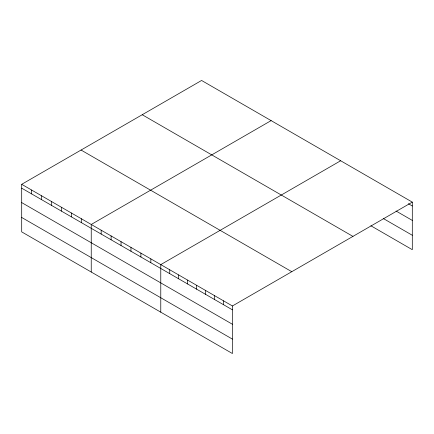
<?xml version="1.0" encoding="UTF-8"?>
<svg xmlns="http://www.w3.org/2000/svg" width="434" height="434" viewBox="0 0 434 434"><rect width="100%" height="100%" fill="white"/><g stroke="black" fill="none" stroke-linecap="round" stroke-linejoin="round"><path stroke-width="0.65" d="M232.418 324.258L232.418 305.97L21.7 184.314L21.7 231.881L232.418 353.536L232.418 324.258L21.7 202.602M370.88 225.772L412.3 249.686L412.3 202.119L201.582 80.464L21.7 184.314M271.12 120.609L91.238 224.465L91.238 272.026M340.657 160.754L160.775 264.61L160.775 312.176M232.418 305.97L412.3 202.119M408.383 203.72L412.3 205.982M396.068 211.032L412.3 220.401M383.195 218.459L412.3 235.261M142.222 114.733L352.94 236.389M81.06 150.045L291.778 271.7M21.7 188.177L232.418 309.838M21.7 217.461L232.418 339.117M223.461 300.8L223.461 304.663M214.504 295.63L214.504 299.493M205.553 290.46L205.553 294.323M196.597 285.29L196.597 289.152M187.64 280.12L187.64 283.982M178.683 274.95L178.683 278.812M169.732 269.78L169.732 273.642M150.842 258.876L150.842 262.738M140.904 253.141L140.904 257.004M130.97 247.402L130.97 251.264M121.037 241.667L121.037 245.53M111.104 235.933L111.104 239.796M101.171 230.199L101.171 234.062M81.304 218.725L81.304 222.588M71.371 212.991L71.371 216.854M61.433 207.257L61.433 211.119M51.5 201.522L51.5 205.385M41.566 195.788L41.566 199.651M31.633 190.049L31.633 193.917"/></g></svg>
